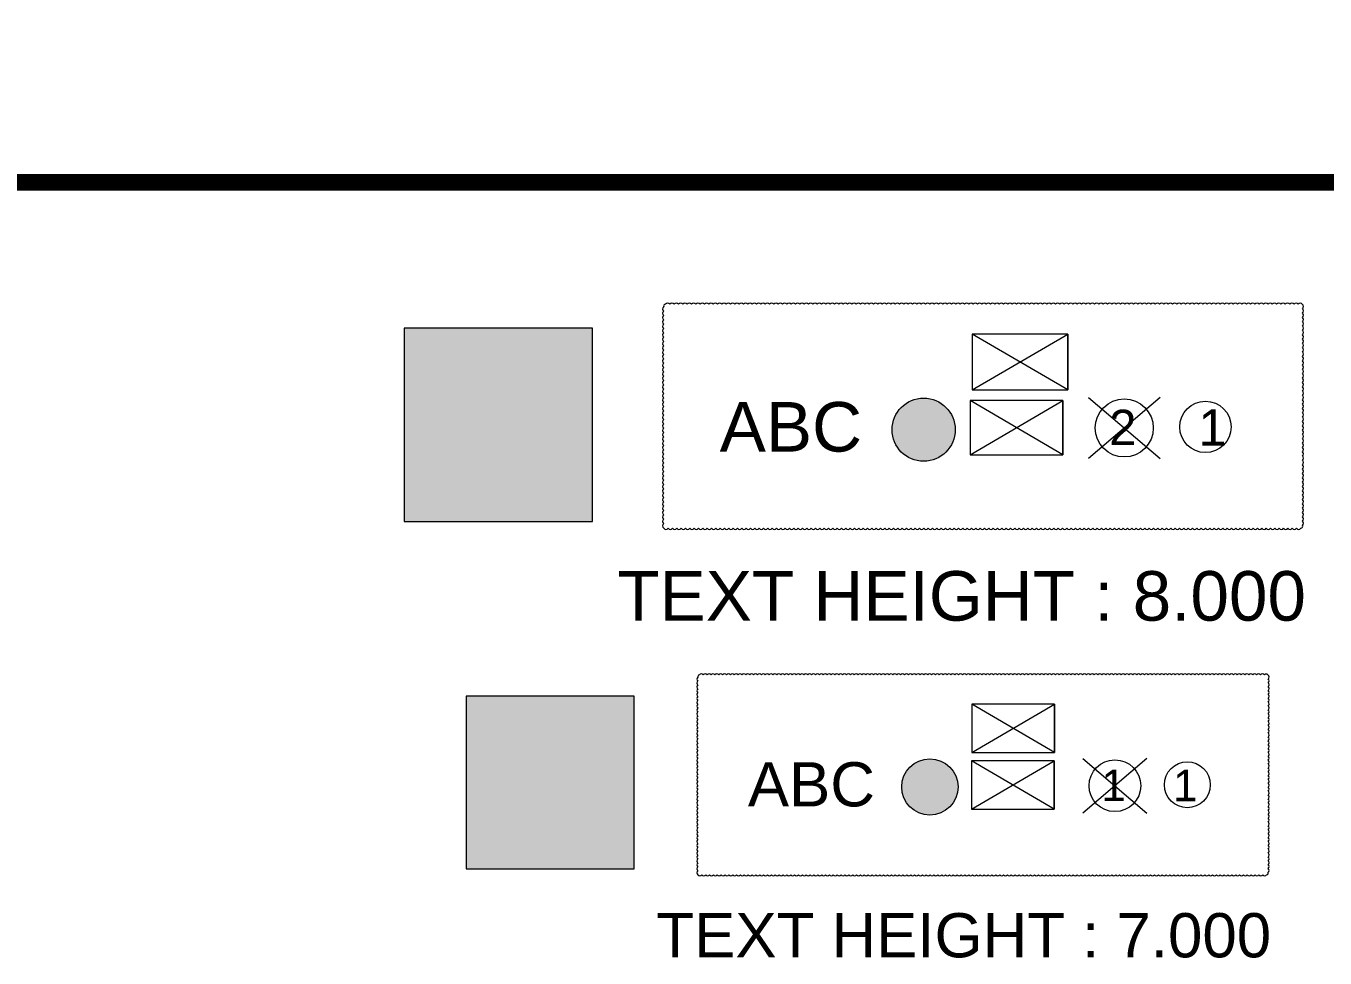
# Model space of a CAD drawing. Header units: inches. Extents: x -2907330 to 774627, y -12404360 to 10502691.
# Drawn here: x 9946 to 10156.4, y 2087.7 to 2238.6 of the extents above; entities that cross this region are included whole.
import ezdxf

# ---------------------------------------------------------------- set-up
doc = ezdxf.new("R2010")
doc.units = ezdxf.units.IN
doc.header["$MEASUREMENT"] = 0
doc.layers.add('CABLE SERVICE', color=7, linetype='Continuous', lineweight=0)
doc.styles.add('style1', font='arial.ttf', dxfattribs={"height": 2})

msp = doc.modelspace()

# ---------------------------------------------------------------- hatches: boundary and pattern name
at = {"lineweight": 0}
h = msp.add_hatch(color=3, dxfattribs=at)
h.dxf.hatch_style = 1
h.paths.add_polyline_path([(10037.73, 2189.71), (10007.23, 2189.71), (10007.23, 2158.35), (10037.73, 2158.35)])
h = msp.add_hatch(color=5, dxfattribs=at)
h.dxf.hatch_style = 1
h.paths.add_polyline_path([(10086.25, 2173.24, 1), (10096.48, 2173.24, 1)])
h = msp.add_hatch(color=3, dxfattribs=at)
h.dxf.hatch_style = 1
h.paths.add_polyline_path([(10044.5, 2130.08), (10017.27, 2130.08), (10017.27, 2102.09), (10044.5, 2102.09)])
h = msp.add_hatch(color=5, dxfattribs=at)
h.dxf.hatch_style = 1
h.paths.add_polyline_path([(10087.81, 2115.37, 1), (10096.94, 2115.37, 1)])

# ---------------------------------------------------------------- linework, layer by layer
at = {"linetype": 'Continuous', "const_width": 2.7}
msp.add_lwpolyline([(10291.19, 3866.02), (7897.76, 3866.02), (7897.76, 2213.3), (10291.19, 2213.3)], close=True, dxfattribs=at)
at = {"lineweight": 5}
for points in [[(10049.27, 2157.28, 0.520567), (10049.97, 2157.28, 0.520567), (10050.68, 2157.28, 0.520567), (10051.38, 2157.28, 0.520567), (10052.08, 2157.28, 0.520567), (10052.78, 2157.28, 0.520567), (10053.48, 2157.28, 0.520567), (10054.19, 2157.28, 0.520567), (10054.89, 2157.28, 0.520567), (10055.59, 2157.28, 0.520567), (10056.29, 2157.28, 0.520567), (10056.99, 2157.28, 0.520567), (10057.7, 2157.28, 0.520567), (10058.4, 2157.28, 0.520567), (10059.1, 2157.28, 0.520567), (10059.8, 2157.28, 0.520567), (10060.5, 2157.28, 0.520567), (10061.21, 2157.28, 0.520567), (10061.91, 2157.28, 0.520567), (10062.61, 2157.28, 0.520567), (10063.31, 2157.28, 0.520567), (10064.01, 2157.28, 0.520567), (10064.72, 2157.28, 0.520567), (10065.42, 2157.28, 0.520567), (10066.12, 2157.28, 0.520567), (10066.82, 2157.28, 0.520567), (10067.52, 2157.28, 0.520567), (10068.23, 2157.28, 0.520567), (10068.93, 2157.28, 0.520567), (10069.63, 2157.28, 0.520567), (10070.33, 2157.28, 0.520567), (10071.03, 2157.28, 0.520567), (10071.74, 2157.28, 0.520567), (10072.44, 2157.28, 0.520567), (10073.14, 2157.28, 0.520567), (10073.84, 2157.28, 0.520567), (10074.54, 2157.28, 0.520567), (10075.25, 2157.28, 0.520567), (10075.95, 2157.28, 0.520567), (10076.65, 2157.28, 0.520567), (10077.35, 2157.28, 0.520567), (10078.05, 2157.28, 0.520567), (10078.76, 2157.28, 0.520567), (10079.46, 2157.28, 0.520567), (10080.16, 2157.28, 0.520567), (10080.86, 2157.28, 0.520567), (10081.56, 2157.28, 0.520567), (10082.27, 2157.28, 0.520567), (10082.97, 2157.28, 0.520567), (10083.67, 2157.28, 0.520567), (10084.37, 2157.28, 0.520567), (10085.07, 2157.28, 0.520567), (10085.78, 2157.28, 0.520567), (10086.48, 2157.28, 0.520567), (10087.18, 2157.28, 0.520567), (10087.88, 2157.28, 0.520567), (10088.58, 2157.28, 0.520567), (10089.29, 2157.28, 0.520567), (10089.99, 2157.28, 0.520567), (10090.69, 2157.28, 0.520567), (10091.39, 2157.28, 0.520567), (10092.09, 2157.28, 0.520567), (10092.8, 2157.28, 0.520567), (10093.5, 2157.28, 0.520567), (10094.2, 2157.28, 0.520567), (10094.9, 2157.28, 0.520567), (10095.6, 2157.28, 0.520567), (10096.31, 2157.28, 0.520567), (10097.01, 2157.28, 0.520567), (10097.71, 2157.28, 0.520567), (10098.41, 2157.28, 0.520567), (10099.11, 2157.28, 0.520567), (10099.82, 2157.28, 0.520567), (10100.52, 2157.28, 0.520567), (10101.22, 2157.28, 0.520567), (10101.92, 2157.28, 0.520567), (10102.62, 2157.28, 0.520567), (10103.33, 2157.28, 0.520567), (10104.03, 2157.28, 0.520567), (10104.73, 2157.28, 0.520567), (10105.43, 2157.28, 0.520567), (10106.13, 2157.28, 0.520567), (10106.84, 2157.28, 0.520567), (10107.54, 2157.28, 0.520567), (10108.24, 2157.28, 0.520567), (10108.94, 2157.28, 0.520567), (10109.64, 2157.28, 0.520567), (10110.35, 2157.28, 0.520567), (10111.05, 2157.28, 0.520567), (10111.75, 2157.28, 0.520567), (10112.45, 2157.28, 0.520567), (10113.15, 2157.28, 0.520567), (10113.86, 2157.28, 0.520567), (10114.56, 2157.28, 0.520567), (10115.26, 2157.28, 0.520567), (10115.96, 2157.28, 0.520567), (10116.66, 2157.28, 0.520567), (10117.37, 2157.28, 0.520567), (10118.07, 2157.28, 0.520567), (10118.77, 2157.28, 0.520567), (10119.47, 2157.28, 0.520567), (10120.17, 2157.28, 0.520567), (10120.88, 2157.28, 0.520567), (10121.58, 2157.28, 0.520567), (10122.28, 2157.28, 0.520567), (10122.98, 2157.28, 0.520567), (10123.68, 2157.28, 0.520567), (10124.38, 2157.28, 0.520567), (10125.09, 2157.28, 0.520567), (10125.79, 2157.28, 0.520567), (10126.49, 2157.28, 0.520567), (10127.19, 2157.28, 0.520567), (10127.89, 2157.28, 0.520567), (10128.6, 2157.28, 0.520567), (10129.3, 2157.28, 0.520567), (10130, 2157.28, 0.520567), (10130.7, 2157.28, 0.520567), (10131.4, 2157.28, 0.520567), (10132.11, 2157.28, 0.520567), (10132.81, 2157.28, 0.520567), (10133.51, 2157.28, 0.520567), (10134.21, 2157.28, 0.520567), (10134.91, 2157.28, 0.520567), (10135.62, 2157.28, 0.520567), (10136.32, 2157.28, 0.520567), (10137.02, 2157.28, 0.520567), (10137.72, 2157.28, 0.520567), (10138.42, 2157.28, 0.520567), (10139.13, 2157.28, 0.520567), (10139.83, 2157.28, 0.520567), (10140.53, 2157.28, 0.520567), (10141.23, 2157.28, 0.520567), (10141.93, 2157.28, 0.520567), (10142.64, 2157.28, 0.520567), (10143.34, 2157.28, 0.520567), (10144.04, 2157.28, 0.520567), (10144.74, 2157.28, 0.520567), (10145.44, 2157.28, 0.520567), (10146.15, 2157.28, 0.520567), (10146.85, 2157.28, 0.520567), (10147.55, 2157.28, 0.520567), (10148.25, 2157.28, 0.520567), (10148.95, 2157.28, 0.520567), (10149.66, 2157.28, 0.520567), (10150.36, 2157.28, 0.520567), (10151.06, 2157.28, 0.520567), (10151.76, 2157.28, 0.520567), (10152.46, 2157.28, 0.520567), (10152.71, 2157.74, 0.520567), (10152.71, 2158.44, 0.520567), (10152.71, 2159.14, 0.520567), (10152.71, 2159.84, 0.520567), (10152.71, 2160.54, 0.520567), (10152.71, 2161.25, 0.520567), (10152.71, 2161.95, 0.520567), (10152.71, 2162.65, 0.520567), (10152.71, 2163.35, 0.520567), (10152.71, 2164.05, 0.520567), (10152.71, 2164.76, 0.520567), (10152.71, 2165.46, 0.520567), (10152.71, 2166.16, 0.520567), (10152.71, 2166.86, 0.520567), (10152.71, 2167.56, 0.520567), (10152.71, 2168.27, 0.520567), (10152.71, 2168.97, 0.520567), (10152.71, 2169.67, 0.520567), (10152.71, 2170.37, 0.520567), (10152.71, 2171.07, 0.520567), (10152.71, 2171.78, 0.520567), (10152.71, 2172.48, 0.520567), (10152.71, 2173.18, 0.520567), (10152.71, 2173.88, 0.520567), (10152.71, 2174.58, 0.520567), (10152.71, 2175.29, 0.520567), (10152.71, 2175.99, 0.520567), (10152.71, 2176.69, 0.520567), (10152.71, 2177.39, 0.520567), (10152.71, 2178.09, 0.520567), (10152.71, 2178.8, 0.520567), (10152.71, 2179.5, 0.520567), (10152.71, 2180.2, 0.520567), (10152.71, 2180.9, 0.520567), (10152.71, 2181.6, 0.520567), (10152.71, 2182.31, 0.520567), (10152.71, 2183.01, 0.520567), (10152.71, 2183.71, 0.520567), (10152.71, 2184.41, 0.520567), (10152.71, 2185.11, 0.520567), (10152.71, 2185.82, 0.520567), (10152.71, 2186.52, 0.520567), (10152.71, 2187.22, 0.520567), (10152.71, 2187.92, 0.520567), (10152.71, 2188.62, 0.520567), (10152.71, 2189.33, 0.520567), (10152.71, 2190.03, 0.520567), (10152.71, 2190.73, 0.520567), (10152.71, 2191.43, 0.520567), (10152.71, 2192.13, 0.520567), (10152.71, 2192.84, 0.520567), (10152.71, 2193.54, 0.520567), (10152.04, 2193.57, 0.520567), (10151.34, 2193.57, 0.520567), (10150.64, 2193.57, 0.520567), (10149.93, 2193.57, 0.520567), (10149.23, 2193.57, 0.520567), (10148.53, 2193.57, 0.520567), (10147.83, 2193.57, 0.520567), (10147.13, 2193.57, 0.520567), (10146.42, 2193.57, 0.520567), (10145.72, 2193.57, 0.520567), (10145.02, 2193.57, 0.520567), (10144.32, 2193.57, 0.520567), (10143.62, 2193.57, 0.520567), (10142.91, 2193.57, 0.520567), (10142.21, 2193.57, 0.520567), (10141.51, 2193.57, 0.520567), (10140.81, 2193.57, 0.520567), (10140.11, 2193.57, 0.520567), (10139.4, 2193.57, 0.520567), (10138.7, 2193.57, 0.520567), (10138, 2193.57, 0.520567), (10137.3, 2193.57, 0.520567), (10136.6, 2193.57, 0.520567), (10135.89, 2193.57, 0.520567), (10135.19, 2193.57, 0.520567), (10134.49, 2193.57, 0.520567), (10133.79, 2193.57, 0.520567), (10133.09, 2193.57, 0.520567), (10132.38, 2193.57, 0.520567), (10131.68, 2193.57, 0.520567), (10130.98, 2193.57, 0.520567), (10130.28, 2193.57, 0.520567), (10129.58, 2193.57, 0.520567), (10128.87, 2193.57, 0.520567), (10128.17, 2193.57, 0.520567), (10127.47, 2193.57, 0.520567), (10126.77, 2193.57, 0.520567), (10126.07, 2193.57, 0.520567), (10125.37, 2193.57, 0.520567), (10124.66, 2193.57, 0.520567), (10123.96, 2193.57, 0.520567), (10123.26, 2193.57, 0.520567), (10122.56, 2193.57, 0.520567), (10121.86, 2193.57, 0.520567), (10121.15, 2193.57, 0.520567), (10120.45, 2193.57, 0.520567), (10119.75, 2193.57, 0.520567), (10119.05, 2193.57, 0.520567), (10118.35, 2193.57, 0.520567), (10117.64, 2193.57, 0.520567), (10116.94, 2193.57, 0.520567), (10116.24, 2193.57, 0.520567), (10115.54, 2193.57, 0.520567), (10114.84, 2193.57, 0.520567), (10114.13, 2193.57, 0.520567), (10113.43, 2193.57, 0.520567), (10112.73, 2193.57, 0.520567), (10112.03, 2193.57, 0.520567), (10111.33, 2193.57, 0.520567), (10110.62, 2193.57, 0.520567), (10109.92, 2193.57, 0.520567), (10109.22, 2193.57, 0.520567), (10108.52, 2193.57, 0.520567), (10107.82, 2193.57, 0.520567), (10107.11, 2193.57, 0.520567), (10106.41, 2193.57, 0.520567), (10105.71, 2193.57, 0.520567), (10105.01, 2193.57, 0.520567), (10104.31, 2193.57, 0.520567), (10103.6, 2193.57, 0.520567), (10102.9, 2193.57, 0.520567), (10102.2, 2193.57, 0.520567), (10101.5, 2193.57, 0.520567), (10100.8, 2193.57, 0.520567), (10100.09, 2193.57, 0.520567), (10099.39, 2193.57, 0.520567), (10098.69, 2193.57, 0.520567), (10097.99, 2193.57, 0.520567), (10097.29, 2193.57, 0.520567), (10096.58, 2193.57, 0.520567), (10095.88, 2193.57, 0.520567), (10095.18, 2193.57, 0.520567), (10094.48, 2193.57, 0.520567), (10093.78, 2193.57, 0.520567), (10093.07, 2193.57, 0.520567), (10092.37, 2193.57, 0.520567), (10091.67, 2193.57, 0.520567), (10090.97, 2193.57, 0.520567), (10090.27, 2193.57, 0.520567), (10089.56, 2193.57, 0.520567), (10088.86, 2193.57, 0.520567), (10088.16, 2193.57, 0.520567), (10087.46, 2193.57, 0.520567), (10086.76, 2193.57, 0.520567), (10086.05, 2193.57, 0.520567), (10085.35, 2193.57, 0.520567), (10084.65, 2193.57, 0.520567), (10083.95, 2193.57, 0.520567), (10083.25, 2193.57, 0.520567), (10082.54, 2193.57, 0.520567), (10081.84, 2193.57, 0.520567), (10081.14, 2193.57, 0.520567), (10080.44, 2193.57, 0.520567), (10079.74, 2193.57, 0.520567), (10079.03, 2193.57, 0.520567), (10078.33, 2193.57, 0.520567), (10077.63, 2193.57, 0.520567), (10076.93, 2193.57, 0.520567), (10076.23, 2193.57, 0.520567), (10075.52, 2193.57, 0.520567), (10074.82, 2193.57, 0.520567), (10074.12, 2193.57, 0.520567), (10073.42, 2193.57, 0.520567), (10072.72, 2193.57, 0.520567), (10072.01, 2193.57, 0.520567), (10071.31, 2193.57, 0.520567), (10070.61, 2193.57, 0.520567), (10069.91, 2193.57, 0.520567), (10069.21, 2193.57, 0.520567), (10068.5, 2193.57, 0.520567), (10067.8, 2193.57, 0.520567), (10067.1, 2193.57, 0.520567), (10066.4, 2193.57, 0.520567), (10065.7, 2193.57, 0.520567), (10064.99, 2193.57, 0.520567), (10064.29, 2193.57, 0.520567), (10063.59, 2193.57, 0.520567), (10062.89, 2193.57, 0.520567), (10062.19, 2193.57, 0.520567), (10061.48, 2193.57, 0.520567), (10060.78, 2193.57, 0.520567), (10060.08, 2193.57, 0.520567), (10059.38, 2193.57, 0.520567), (10058.68, 2193.57, 0.520567), (10057.97, 2193.57, 0.520567), (10057.27, 2193.57, 0.520567), (10056.57, 2193.57, 0.520567), (10055.87, 2193.57, 0.520567), (10055.17, 2193.57, 0.520567), (10054.46, 2193.57, 0.520567), (10053.76, 2193.57, 0.520567), (10053.06, 2193.57, 0.520567), (10052.36, 2193.57, 0.520567), (10051.66, 2193.57, 0.520567), (10050.95, 2193.57, 0.520567), (10050.25, 2193.57, 0.520567), (10049.55, 2193.57, 0.520567), (10049.27, 2193.14, 0.520567), (10049.27, 2192.44, 0.520567), (10049.27, 2191.74, 0.520567), (10049.27, 2191.04, 0.520567), (10049.27, 2190.33, 0.520567), (10049.27, 2189.63, 0.520567), (10049.27, 2188.93, 0.520567), (10049.27, 2188.23, 0.520567), (10049.27, 2187.53, 0.520567), (10049.27, 2186.82, 0.520567), (10049.27, 2186.12, 0.520567), (10049.27, 2185.42, 0.520567), (10049.27, 2184.72, 0.520567), (10049.27, 2184.02, 0.520567), (10049.27, 2183.31, 0.520567), (10049.27, 2182.61, 0.520567), (10049.27, 2181.91, 0.520567), (10049.27, 2181.21, 0.520567), (10049.27, 2180.51, 0.520567), (10049.27, 2179.8, 0.520567), (10049.27, 2179.1, 0.520567), (10049.27, 2178.4, 0.520567), (10049.27, 2177.7, 0.520567), (10049.27, 2177, 0.520567), (10049.27, 2176.29, 0.520567), (10049.27, 2175.59, 0.520567), (10049.27, 2174.89, 0.520567), (10049.27, 2174.19, 0.520567), (10049.27, 2173.49, 0.520567), (10049.27, 2172.78, 0.520567), (10049.27, 2172.08, 0.520567), (10049.27, 2171.38, 0.520567), (10049.27, 2170.68, 0.520567), (10049.27, 2169.98, 0.520567), (10049.27, 2169.27, 0.520567), (10049.27, 2168.57, 0.520567), (10049.27, 2167.87, 0.520567), (10049.27, 2167.17, 0.520567), (10049.27, 2166.47, 0.520567), (10049.27, 2165.76, 0.520567), (10049.27, 2165.06, 0.520567), (10049.27, 2164.36, 0.520567), (10049.27, 2163.66, 0.520567), (10049.27, 2162.96, 0.520567), (10049.27, 2162.25, 0.520567), (10049.27, 2161.55, 0.520567), (10049.27, 2160.85, 0.520567), (10049.27, 2160.15, 0.520567), (10049.27, 2159.45, 0.520567), (10049.27, 2158.74, 0.520567), (10049.27, 2158.04, 0.520567)], [(10054.8, 2101.13, 0.520567), (10055.43, 2101.13, 0.520567), (10056.06, 2101.13, 0.520567), (10056.68, 2101.13, 0.520567), (10057.31, 2101.13, 0.520567), (10057.94, 2101.13, 0.520567), (10058.56, 2101.13, 0.520567), (10059.19, 2101.13, 0.520567), (10059.82, 2101.13, 0.520567), (10060.44, 2101.13, 0.520567), (10061.07, 2101.13, 0.520567), (10061.69, 2101.13, 0.520567), (10062.32, 2101.13, 0.520567), (10062.95, 2101.13, 0.520567), (10063.57, 2101.13, 0.520567), (10064.2, 2101.13, 0.520567), (10064.83, 2101.13, 0.520567), (10065.45, 2101.13, 0.520567), (10066.08, 2101.13, 0.520567), (10066.71, 2101.13, 0.520567), (10067.33, 2101.13, 0.520567), (10067.96, 2101.13, 0.520567), (10068.59, 2101.13, 0.520567), (10069.21, 2101.13, 0.520567), (10069.84, 2101.13, 0.520567), (10070.47, 2101.13, 0.520567), (10071.09, 2101.13, 0.520567), (10071.72, 2101.13, 0.520567), (10072.35, 2101.13, 0.520567), (10072.97, 2101.13, 0.520567), (10073.6, 2101.13, 0.520567), (10074.23, 2101.13, 0.520567), (10074.85, 2101.13, 0.520567), (10075.48, 2101.13, 0.520567), (10076.11, 2101.13, 0.520567), (10076.73, 2101.13, 0.520567), (10077.36, 2101.13, 0.520567), (10077.99, 2101.13, 0.520567), (10078.61, 2101.13, 0.520567), (10079.24, 2101.13, 0.520567), (10079.87, 2101.13, 0.520567), (10080.49, 2101.13, 0.520567), (10081.12, 2101.13, 0.520567), (10081.75, 2101.13, 0.520567), (10082.37, 2101.13, 0.520567), (10083, 2101.13, 0.520567), (10083.63, 2101.13, 0.520567), (10084.25, 2101.13, 0.520567), (10084.88, 2101.13, 0.520567), (10085.51, 2101.13, 0.520567), (10086.13, 2101.13, 0.520567), (10086.76, 2101.13, 0.520567), (10087.39, 2101.13, 0.520567), (10088.01, 2101.13, 0.520567), (10088.64, 2101.13, 0.520567), (10089.27, 2101.13, 0.520567), (10089.89, 2101.13, 0.520567), (10090.52, 2101.13, 0.520567), (10091.15, 2101.13, 0.520567), (10091.77, 2101.13, 0.520567), (10092.4, 2101.13, 0.520567), (10093.03, 2101.13, 0.520567), (10093.65, 2101.13, 0.520567), (10094.28, 2101.13, 0.520567), (10094.91, 2101.13, 0.520567), (10095.53, 2101.13, 0.520567), (10096.16, 2101.13, 0.520567), (10096.79, 2101.13, 0.520567), (10097.41, 2101.13, 0.520567), (10098.04, 2101.13, 0.520567), (10098.67, 2101.13, 0.520567), (10099.29, 2101.13, 0.520567), (10099.92, 2101.13, 0.520567), (10100.54, 2101.13, 0.520567), (10101.17, 2101.13, 0.520567), (10101.8, 2101.13, 0.520567), (10102.42, 2101.13, 0.520567), (10103.05, 2101.13, 0.520567), (10103.68, 2101.13, 0.520567), (10104.3, 2101.13, 0.520567), (10104.93, 2101.13, 0.520567), (10105.56, 2101.13, 0.520567), (10106.18, 2101.13, 0.520567), (10106.81, 2101.13, 0.520567), (10107.44, 2101.13, 0.520567), (10108.06, 2101.13, 0.520567), (10108.69, 2101.13, 0.520567), (10109.32, 2101.13, 0.520567), (10109.94, 2101.13, 0.520567), (10110.57, 2101.13, 0.520567), (10111.2, 2101.13, 0.520567), (10111.82, 2101.13, 0.520567), (10112.45, 2101.13, 0.520567), (10113.08, 2101.13, 0.520567), (10113.7, 2101.13, 0.520567), (10114.33, 2101.13, 0.520567), (10114.96, 2101.13, 0.520567), (10115.58, 2101.13, 0.520567), (10116.21, 2101.13, 0.520567), (10116.84, 2101.13, 0.520567), (10117.46, 2101.13, 0.520567), (10118.09, 2101.13, 0.520567), (10118.72, 2101.13, 0.520567), (10119.34, 2101.13, 0.520567), (10119.97, 2101.13, 0.520567), (10120.6, 2101.13, 0.520567), (10121.22, 2101.13, 0.520567), (10121.85, 2101.13, 0.520567), (10122.48, 2101.13, 0.520567), (10123.1, 2101.13, 0.520567), (10123.73, 2101.13, 0.520567), (10124.36, 2101.13, 0.520567), (10124.98, 2101.13, 0.520567), (10125.61, 2101.13, 0.520567), (10126.24, 2101.13, 0.520567), (10126.86, 2101.13, 0.520567), (10127.49, 2101.13, 0.520567), (10128.12, 2101.13, 0.520567), (10128.74, 2101.13, 0.520567), (10129.37, 2101.13, 0.520567), (10130, 2101.13, 0.520567), (10130.62, 2101.13, 0.520567), (10131.25, 2101.13, 0.520567), (10131.88, 2101.13, 0.520567), (10132.5, 2101.13, 0.520567), (10133.13, 2101.13, 0.520567), (10133.76, 2101.13, 0.520567), (10134.38, 2101.13, 0.520567), (10135.01, 2101.13, 0.520567), (10135.64, 2101.13, 0.520567), (10136.26, 2101.13, 0.520567), (10136.89, 2101.13, 0.520567), (10137.52, 2101.13, 0.520567), (10138.14, 2101.13, 0.520567), (10138.77, 2101.13, 0.520567), (10139.4, 2101.13, 0.520567), (10140.02, 2101.13, 0.520567), (10140.65, 2101.13, 0.520567), (10141.27, 2101.13, 0.520567), (10141.9, 2101.13, 0.520567), (10142.53, 2101.13, 0.520567), (10143.15, 2101.13, 0.520567), (10143.78, 2101.13, 0.520567), (10144.41, 2101.13, 0.520567), (10145.03, 2101.13, 0.520567), (10145.66, 2101.13, 0.520567), (10146.29, 2101.13, 0.520567), (10146.91, 2101.13, 0.520567), (10147.14, 2101.54, 0.520567), (10147.14, 2102.16, 0.520567), (10147.14, 2102.79, 0.520567), (10147.14, 2103.42, 0.520567), (10147.14, 2104.04, 0.520567), (10147.14, 2104.67, 0.520567), (10147.14, 2105.3, 0.520567), (10147.14, 2105.92, 0.520567), (10147.14, 2106.55, 0.520567), (10147.14, 2107.18, 0.520567), (10147.14, 2107.8, 0.520567), (10147.14, 2108.43, 0.520567), (10147.14, 2109.06, 0.520567), (10147.14, 2109.68, 0.520567), (10147.14, 2110.31, 0.520567), (10147.14, 2110.94, 0.520567), (10147.14, 2111.56, 0.520567), (10147.14, 2112.19, 0.520567), (10147.14, 2112.82, 0.520567), (10147.14, 2113.44, 0.520567), (10147.14, 2114.07, 0.520567), (10147.14, 2114.7, 0.520567), (10147.14, 2115.32, 0.520567), (10147.14, 2115.95, 0.520567), (10147.14, 2116.58, 0.520567), (10147.14, 2117.2, 0.520567), (10147.14, 2117.83, 0.520567), (10147.14, 2118.46, 0.520567), (10147.14, 2119.08, 0.520567), (10147.14, 2119.71, 0.520567), (10147.14, 2120.34, 0.520567), (10147.14, 2120.96, 0.520567), (10147.14, 2121.59, 0.520567), (10147.14, 2122.22, 0.520567), (10147.14, 2122.84, 0.520567), (10147.14, 2123.47, 0.520567), (10147.14, 2124.1, 0.520567), (10147.14, 2124.72, 0.520567), (10147.14, 2125.35, 0.520567), (10147.14, 2125.98, 0.520567), (10147.14, 2126.6, 0.520567), (10147.14, 2127.23, 0.520567), (10147.14, 2127.86, 0.520567), (10147.14, 2128.48, 0.520567), (10147.14, 2129.11, 0.520567), (10147.14, 2129.74, 0.520567), (10147.14, 2130.36, 0.520567), (10147.14, 2130.99, 0.520567), (10147.14, 2131.62, 0.520567), (10147.14, 2132.24, 0.520567), (10147.14, 2132.87, 0.520567), (10147.14, 2133.5, 0.520567), (10146.54, 2133.52, 0.520567), (10145.91, 2133.52, 0.520567), (10145.28, 2133.52, 0.520567), (10144.66, 2133.52, 0.520567), (10144.03, 2133.52, 0.520567), (10143.4, 2133.52, 0.520567), (10142.78, 2133.52, 0.520567), (10142.15, 2133.52, 0.520567), (10141.52, 2133.52, 0.520567), (10140.9, 2133.52, 0.520567), (10140.27, 2133.52, 0.520567), (10139.64, 2133.52, 0.520567), (10139.02, 2133.52, 0.520567), (10138.39, 2133.52, 0.520567), (10137.76, 2133.52, 0.520567), (10137.14, 2133.52, 0.520567), (10136.51, 2133.52, 0.520567), (10135.88, 2133.52, 0.520567), (10135.26, 2133.52, 0.520567), (10134.63, 2133.52, 0.520567), (10134, 2133.52, 0.520567), (10133.38, 2133.52, 0.520567), (10132.75, 2133.52, 0.520567), (10132.12, 2133.52, 0.520567), (10131.5, 2133.52, 0.520567), (10130.87, 2133.52, 0.520567), (10130.24, 2133.52, 0.520567), (10129.62, 2133.52, 0.520567), (10128.99, 2133.52, 0.520567), (10128.36, 2133.52, 0.520567), (10127.74, 2133.52, 0.520567), (10127.11, 2133.52, 0.520567), (10126.48, 2133.52, 0.520567), (10125.86, 2133.52, 0.520567), (10125.23, 2133.52, 0.520567), (10124.6, 2133.52, 0.520567), (10123.98, 2133.52, 0.520567), (10123.35, 2133.52, 0.520567), (10122.72, 2133.52, 0.520567), (10122.1, 2133.52, 0.520567), (10121.47, 2133.52, 0.520567), (10120.84, 2133.52, 0.520567), (10120.22, 2133.52, 0.520567), (10119.59, 2133.52, 0.520567), (10118.96, 2133.52, 0.520567), (10118.34, 2133.52, 0.520567), (10117.71, 2133.52, 0.520567), (10117.09, 2133.52, 0.520567), (10116.46, 2133.52, 0.520567), (10115.83, 2133.52, 0.520567), (10115.21, 2133.52, 0.520567), (10114.58, 2133.52, 0.520567), (10113.95, 2133.52, 0.520567), (10113.33, 2133.52, 0.520567), (10112.7, 2133.52, 0.520567), (10112.07, 2133.52, 0.520567), (10111.45, 2133.52, 0.520567), (10110.82, 2133.52, 0.520567), (10110.19, 2133.52, 0.520567), (10109.57, 2133.52, 0.520567), (10108.94, 2133.52, 0.520567), (10108.31, 2133.52, 0.520567), (10107.69, 2133.52, 0.520567), (10107.06, 2133.52, 0.520567), (10106.43, 2133.52, 0.520567), (10105.81, 2133.52, 0.520567), (10105.18, 2133.52, 0.520567), (10104.55, 2133.52, 0.520567), (10103.93, 2133.52, 0.520567), (10103.3, 2133.52, 0.520567), (10102.67, 2133.52, 0.520567), (10102.05, 2133.52, 0.520567), (10101.42, 2133.52, 0.520567), (10100.79, 2133.52, 0.520567), (10100.17, 2133.52, 0.520567), (10099.54, 2133.52, 0.520567), (10098.91, 2133.52, 0.520567), (10098.29, 2133.52, 0.520567), (10097.66, 2133.52, 0.520567), (10097.03, 2133.52, 0.520567), (10096.41, 2133.52, 0.520567), (10095.78, 2133.52, 0.520567), (10095.15, 2133.52, 0.520567), (10094.53, 2133.52, 0.520567), (10093.9, 2133.52, 0.520567), (10093.27, 2133.52, 0.520567), (10092.65, 2133.52, 0.520567), (10092.02, 2133.52, 0.520567), (10091.39, 2133.52, 0.520567), (10090.77, 2133.52, 0.520567), (10090.14, 2133.52, 0.520567), (10089.51, 2133.52, 0.520567), (10088.89, 2133.52, 0.520567), (10088.26, 2133.52, 0.520567), (10087.63, 2133.52, 0.520567), (10087.01, 2133.52, 0.520567), (10086.38, 2133.52, 0.520567), (10085.75, 2133.52, 0.520567), (10085.13, 2133.52, 0.520567), (10084.5, 2133.52, 0.520567), (10083.87, 2133.52, 0.520567), (10083.25, 2133.52, 0.520567), (10082.62, 2133.52, 0.520567), (10081.99, 2133.52, 0.520567), (10081.37, 2133.52, 0.520567), (10080.74, 2133.52, 0.520567), (10080.11, 2133.52, 0.520567), (10079.49, 2133.52, 0.520567), (10078.86, 2133.52, 0.520567), (10078.24, 2133.52, 0.520567), (10077.61, 2133.52, 0.520567), (10076.98, 2133.52, 0.520567), (10076.36, 2133.52, 0.520567), (10075.73, 2133.52, 0.520567), (10075.1, 2133.52, 0.520567), (10074.48, 2133.52, 0.520567), (10073.85, 2133.52, 0.520567), (10073.22, 2133.52, 0.520567), (10072.6, 2133.52, 0.520567), (10071.97, 2133.52, 0.520567), (10071.34, 2133.52, 0.520567), (10070.72, 2133.52, 0.520567), (10070.09, 2133.52, 0.520567), (10069.46, 2133.52, 0.520567), (10068.84, 2133.52, 0.520567), (10068.21, 2133.52, 0.520567), (10067.58, 2133.52, 0.520567), (10066.96, 2133.52, 0.520567), (10066.33, 2133.52, 0.520567), (10065.7, 2133.52, 0.520567), (10065.08, 2133.52, 0.520567), (10064.45, 2133.52, 0.520567), (10063.82, 2133.52, 0.520567), (10063.2, 2133.52, 0.520567), (10062.57, 2133.52, 0.520567), (10061.94, 2133.52, 0.520567), (10061.32, 2133.52, 0.520567), (10060.69, 2133.52, 0.520567), (10060.06, 2133.52, 0.520567), (10059.44, 2133.52, 0.520567), (10058.81, 2133.52, 0.520567), (10058.18, 2133.52, 0.520567), (10057.56, 2133.52, 0.520567), (10056.93, 2133.52, 0.520567), (10056.3, 2133.52, 0.520567), (10055.68, 2133.52, 0.520567), (10055.05, 2133.52, 0.520567), (10054.8, 2133.14, 0.520567), (10054.8, 2132.52, 0.520567), (10054.8, 2131.89, 0.520567), (10054.8, 2131.26, 0.520567), (10054.8, 2130.64, 0.520567), (10054.8, 2130.01, 0.520567), (10054.8, 2129.38, 0.520567), (10054.8, 2128.76, 0.520567), (10054.8, 2128.13, 0.520567), (10054.8, 2127.5, 0.520567), (10054.8, 2126.88, 0.520567), (10054.8, 2126.25, 0.520567), (10054.8, 2125.62, 0.520567), (10054.8, 2125, 0.520567), (10054.8, 2124.37, 0.520567), (10054.8, 2123.74, 0.520567), (10054.8, 2123.12, 0.520567), (10054.8, 2122.49, 0.520567), (10054.8, 2121.86, 0.520567), (10054.8, 2121.24, 0.520567), (10054.8, 2120.61, 0.520567), (10054.8, 2119.98, 0.520567), (10054.8, 2119.36, 0.520567), (10054.8, 2118.73, 0.520567), (10054.8, 2118.1, 0.520567), (10054.8, 2117.48, 0.520567), (10054.8, 2116.85, 0.520567), (10054.8, 2116.22, 0.520567), (10054.8, 2115.6, 0.520567), (10054.8, 2114.97, 0.520567), (10054.8, 2114.34, 0.520567), (10054.8, 2113.72, 0.520567), (10054.8, 2113.09, 0.520567), (10054.8, 2112.46, 0.520567), (10054.8, 2111.84, 0.520567), (10054.8, 2111.21, 0.520567), (10054.8, 2110.58, 0.520567), (10054.8, 2109.96, 0.520567), (10054.8, 2109.33, 0.520567), (10054.8, 2108.7, 0.520567), (10054.8, 2108.08, 0.520567), (10054.8, 2107.45, 0.520567), (10054.8, 2106.82, 0.520567), (10054.8, 2106.2, 0.520567), (10054.8, 2105.57, 0.520567), (10054.8, 2104.94, 0.520567), (10054.8, 2104.32, 0.520567), (10054.8, 2103.69, 0.520567), (10054.8, 2103.06, 0.520567), (10054.8, 2102.44, 0.520567), (10054.8, 2101.81, 0.520567)]]:
    msp.add_lwpolyline(points, format="xyb", close=True, dxfattribs=at)
at = {"color": 5, "lineweight": 0}
for points in [[(10007.23, 2158.35), (10037.73, 2158.35), (10037.73, 2189.71), (10007.23, 2189.71)], [(10017.27, 2102.09), (10044.5, 2102.09), (10044.5, 2130.08), (10017.27, 2130.08)]]:
    msp.add_lwpolyline(points, close=True, dxfattribs=at)
at = {"color": 1, "lineweight": 0}
for points in [[(10114.72, 2188.74), (10099.22, 2188.74), (10099.22, 2179.67), (10114.72, 2179.67)], [(10112.55, 2128.76), (10099.16, 2128.76), (10099.16, 2120.93), (10112.55, 2120.93)]]:
    msp.add_lwpolyline(points, close=True, dxfattribs=at)
for points in [[(10099.22, 2179.67), (10114.72, 2188.74), (10114.72, 2179.67), (10099.22, 2188.74)], [(10099.16, 2120.93), (10112.55, 2128.76), (10112.55, 2120.93), (10099.16, 2128.76)]]:
    msp.add_lwpolyline(points, dxfattribs=at)
at = {"color": 30, "lineweight": 0}
for points in [[(10113.91, 2177.97), (10098.91, 2177.97), (10098.91, 2169.19), (10113.91, 2169.19)], [(10112.5, 2119.6), (10099.11, 2119.6), (10099.11, 2111.76), (10112.5, 2111.76)]]:
    msp.add_lwpolyline(points, close=True, dxfattribs=at)
for points in [[(10098.91, 2169.19), (10113.91, 2177.97), (10113.91, 2169.19), (10098.91, 2177.97)], [(10099.11, 2111.76), (10112.5, 2119.6), (10112.5, 2111.76), (10099.11, 2119.6)]]:
    msp.add_lwpolyline(points, dxfattribs=at)
at = {"lineweight": 0}
for centre, radius in [((10091.36, 2173.24), 5.11), ((10123.85, 2173.52), 4.7), ((10136.99, 2173.7), 4.16), ((10092.37, 2115.37), 4.56), ((10122.33, 2115.56), 4.19), ((10134.06, 2115.72), 3.72)]:
    msp.add_circle(centre, radius, dxfattribs=at)
at = {"layer": 'CABLE SERVICE', "lineweight": 0}
for p, q in [((10118.04, 2178.46), (10129.66, 2168.59)), ((10129.66, 2178.46), (10118.04, 2168.59)), ((10117.14, 2119.96), (10127.51, 2111.15)), ((10127.51, 2119.96), (10117.14, 2111.15))]:
    msp.add_line(p, q, dxfattribs=at)

# ---------------------------------------------------------------- texts
at = {"layer": 'CABLE SERVICE', "style": 'style1'}
for s, height, p in [('2', 5.72, (10121.39, 2170.75)), ('1', 5.91, (10135.84, 2170.64)), ('1', 5.1, (10120.13, 2113.08)), ('1', 5.1, (10131.75, 2113.06))]:
    msp.add_text(s, height=height, dxfattribs=at).set_placement(p)
at = {"layer": 'CABLE SERVICE', "lineweight": 5, "attachment_point": 1, "style": 'style1'}
for s, width, gutter_width, insert, char_height in [('ABC', 31.0249, 14.04, (10058.33, 2177.72), 8.027), ('\\pxqc;TEXT HEIGHT : 8.000', 130.2414, 14.04, (10032.39, 2150.33), 8.0266), ('ABC', 27.6937, 12.53, (10062.89, 2119.38), 7.165), ('\\pxqc;TEXT HEIGHT : 7.000', 116.257, 12.53, (10039.73, 2094.93), 7.1648)]:
    msp.add_mtext_dynamic_manual_height_columns(s, width=width, gutter_width=gutter_width, heights=[0], dxfattribs=dict(at, insert=insert, char_height=char_height))

doc.saveas('drawing.dxf')
